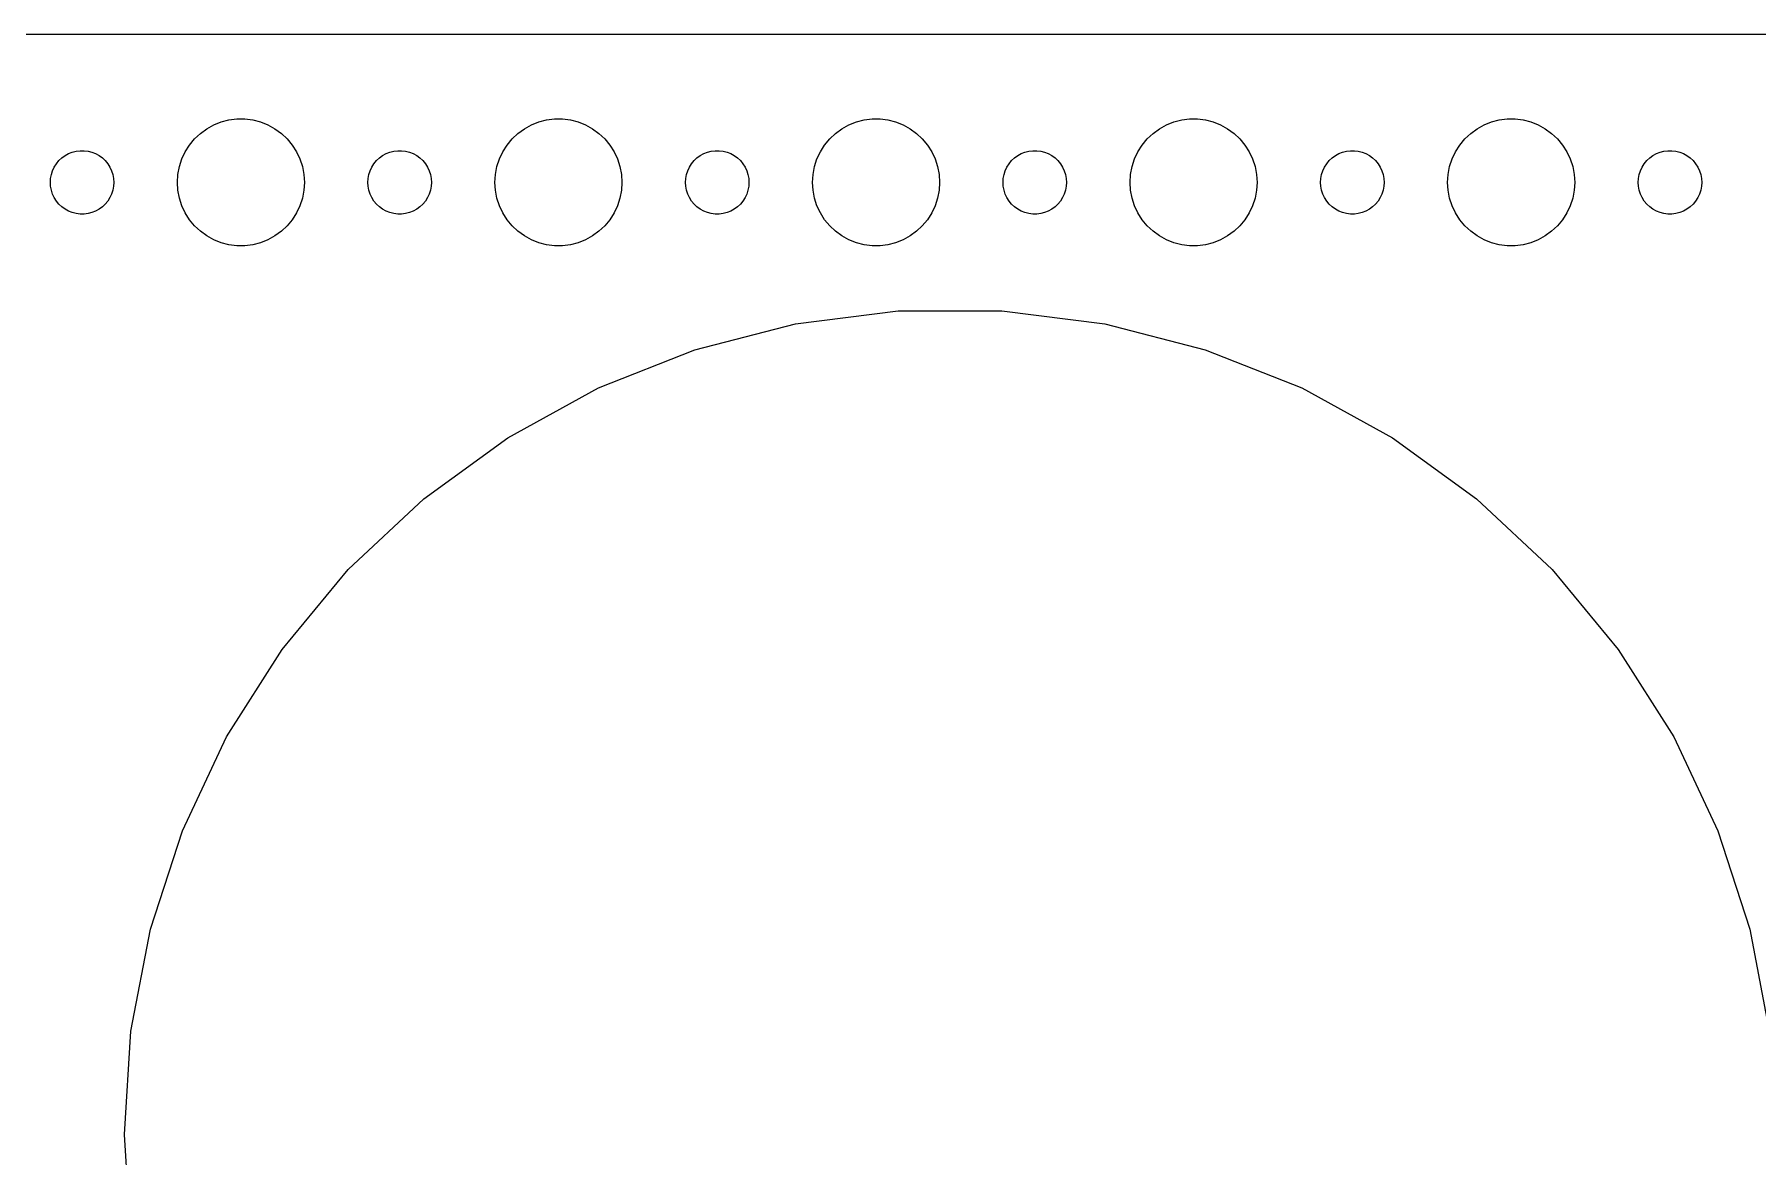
# Model space of a CAD drawing. Header units: metres. Extents: x -172 to 172, y -52 to 52.
# Drawn here: x -84.8 to -3.4, y -1 to 52 of the extents above; entities that cross this region are included whole.
import ezdxf

# ---------------------------------------------------------------- set-up
doc = ezdxf.new("R2010")
doc.units = ezdxf.units.M

msp = doc.modelspace()

# ---------------------------------------------------------------- linework, layer by layer
for p, q in [((167.314, 51.9901), (-167.314, 51.9901)), ((-77.1869, 47.0536), (-76.9123, 47.3115)), ((-76.9123, 47.3115), (-76.6075, 47.533)), ((-76.6075, 47.533), (-76.2773, 47.7145)), ((-76.2773, 47.7145), (-75.927, 47.8532)), ((-75.927, 47.8532), (-75.5621, 47.9469)), ((-75.5621, 47.9469), (-75.1884, 47.9941)), ((-75.1884, 47.9941), (-74.8116, 47.9941)), ((-74.8116, 47.9941), (-74.4379, 47.9469)), ((-74.4379, 47.9469), (-74.073, 47.8532)), ((-74.073, 47.8532), (-73.7227, 47.7145)), ((-73.7227, 47.7145), (-73.3925, 47.533)), ((-73.3925, 47.533), (-73.0877, 47.3115)), ((-73.0877, 47.3115), (-72.8131, 47.0536)), ((-62.1869, 47.0536), (-61.9123, 47.3115)), ((-61.9123, 47.3115), (-61.6075, 47.533)), ((-61.6075, 47.533), (-61.2773, 47.7145)), ((-61.2773, 47.7145), (-60.927, 47.8532)), ((-60.927, 47.8532), (-60.5621, 47.9469)), ((-60.5621, 47.9469), (-60.1884, 47.9941)), ((-60.1884, 47.9941), (-59.8116, 47.9941)), ((-59.8116, 47.9941), (-59.4379, 47.9469)), ((-59.4379, 47.9469), (-59.0729, 47.8532)), ((-59.0729, 47.8532), (-58.7227, 47.7145)), ((-58.7227, 47.7145), (-58.3925, 47.533)), ((-58.3925, 47.533), (-58.0877, 47.3115)), ((-58.0877, 47.3115), (-57.8131, 47.0536)), ((-47.1869, 47.0536), (-46.9123, 47.3115)), ((-46.9123, 47.3115), (-46.6075, 47.533)), ((-46.6075, 47.533), (-46.2773, 47.7145)), ((-46.2773, 47.7145), (-45.927, 47.8532)), ((-45.927, 47.8532), (-45.5621, 47.9469)), ((-45.5621, 47.9469), (-45.1884, 47.9941)), ((-45.1884, 47.9941), (-44.8116, 47.9941)), ((-44.8116, 47.9941), (-44.4379, 47.9469)), ((-44.4379, 47.9469), (-44.0729, 47.8532)), ((-44.0729, 47.8532), (-43.7227, 47.7145)), ((-43.7227, 47.7145), (-43.3925, 47.533)), ((-43.3925, 47.533), (-43.0877, 47.3115)), ((-43.0877, 47.3115), (-42.8131, 47.0536)), ((-32.1869, 47.0536), (-31.9123, 47.3115)), ((-31.9123, 47.3115), (-31.6075, 47.533)), ((-31.6075, 47.533), (-31.2773, 47.7145)), ((-31.2773, 47.7145), (-30.927, 47.8532)), ((-30.927, 47.8532), (-30.5621, 47.9469)), ((-30.5621, 47.9469), (-30.1884, 47.9941)), ((-30.1884, 47.9941), (-29.8116, 47.9941)), ((-29.8116, 47.9941), (-29.4379, 47.9469)), ((-29.4379, 47.9469), (-29.0729, 47.8532)), ((-29.0729, 47.8532), (-28.7227, 47.7145)), ((-28.7227, 47.7145), (-28.3925, 47.533)), ((-28.3925, 47.533), (-28.0877, 47.3115)), ((-28.0877, 47.3115), (-27.8131, 47.0536)), ((-17.1869, 47.0536), (-16.9123, 47.3115)), ((-16.9123, 47.3115), (-16.6075, 47.533)), ((-16.6075, 47.533), (-16.2773, 47.7145)), ((-16.2773, 47.7145), (-15.927, 47.8532)), ((-15.927, 47.8532), (-15.5621, 47.9469)), ((-15.5621, 47.9469), (-15.1884, 47.9941)), ((-15.1884, 47.9941), (-14.8116, 47.9941)), ((-14.8116, 47.9941), (-14.4379, 47.9469)), ((-14.4379, 47.9469), (-14.0729, 47.8532)), ((-14.0729, 47.8532), (-13.7227, 47.7145)), ((-13.7227, 47.7145), (-13.3925, 47.533)), ((-13.3925, 47.533), (-13.0877, 47.3115)), ((-13.0877, 47.3115), (-12.8131, 47.0536)), ((-83.1387, 46.3572), (-82.9635, 46.4266)), ((-82.9635, 46.4266), (-82.7811, 46.4734)), ((-82.7811, 46.4734), (-82.5942, 46.497)), ((-82.5942, 46.497), (-82.4058, 46.497)), ((-82.4058, 46.497), (-82.2189, 46.4734)), ((-82.2189, 46.4734), (-82.0365, 46.4266)), ((-82.0365, 46.4266), (-81.8613, 46.3572)), ((-77.7893, 46.1044), (-77.6289, 46.4453)), ((-77.6289, 46.4453), (-77.427, 46.7634)), ((-77.427, 46.7634), (-77.1869, 47.0536)), ((-72.8131, 47.0536), (-72.573, 46.7634)), ((-72.573, 46.7634), (-72.3711, 46.4453)), ((-72.3711, 46.4453), (-72.2107, 46.1044)), ((-68.1387, 46.3572), (-67.9635, 46.4266)), ((-67.9635, 46.4266), (-67.7811, 46.4734)), ((-67.7811, 46.4734), (-67.5942, 46.497)), ((-67.5942, 46.497), (-67.4058, 46.497)), ((-67.4058, 46.497), (-67.2189, 46.4734)), ((-67.2189, 46.4734), (-67.0365, 46.4266)), ((-67.0365, 46.4266), (-66.8613, 46.3572)), ((-62.7893, 46.1044), (-62.6289, 46.4453)), ((-62.6289, 46.4453), (-62.427, 46.7634)), ((-62.427, 46.7634), (-62.1869, 47.0536)), ((-57.8131, 47.0536), (-57.5729, 46.7634)), ((-57.5729, 46.7634), (-57.3711, 46.4453)), ((-57.3711, 46.4453), (-57.2107, 46.1044)), ((-53.1387, 46.3572), (-52.9635, 46.4266)), ((-52.9635, 46.4266), (-52.7811, 46.4734)), ((-52.7811, 46.4734), (-52.5942, 46.497)), ((-52.5942, 46.497), (-52.4058, 46.497)), ((-52.4058, 46.497), (-52.2189, 46.4734)), ((-52.2189, 46.4734), (-52.0365, 46.4266)), ((-52.0365, 46.4266), (-51.8613, 46.3572)), ((-47.7893, 46.1044), (-47.6289, 46.4453)), ((-47.6289, 46.4453), (-47.427, 46.7634)), ((-47.427, 46.7634), (-47.1869, 47.0536)), ((-42.8131, 47.0536), (-42.5729, 46.7634)), ((-42.5729, 46.7634), (-42.3711, 46.4453)), ((-42.3711, 46.4453), (-42.2107, 46.1044)), ((-38.1387, 46.3572), (-37.9635, 46.4266)), ((-37.9635, 46.4266), (-37.7811, 46.4734)), ((-37.7811, 46.4734), (-37.5942, 46.497)), ((-37.5942, 46.497), (-37.4058, 46.497)), ((-37.4058, 46.497), (-37.2189, 46.4734)), ((-37.2189, 46.4734), (-37.0365, 46.4266)), ((-37.0365, 46.4266), (-36.8613, 46.3572)), ((-32.7893, 46.1044), (-32.6289, 46.4453)), ((-32.6289, 46.4453), (-32.427, 46.7634)), ((-32.427, 46.7634), (-32.1869, 47.0536)), ((-27.8131, 47.0536), (-27.5729, 46.7634)), ((-27.5729, 46.7634), (-27.3711, 46.4453)), ((-27.3711, 46.4453), (-27.2107, 46.1044)), ((-23.1387, 46.3572), (-22.9635, 46.4266)), ((-22.9635, 46.4266), (-22.7811, 46.4734)), ((-22.7811, 46.4734), (-22.5942, 46.497)), ((-22.5942, 46.497), (-22.4058, 46.497)), ((-22.4058, 46.497), (-22.2189, 46.4734)), ((-22.2189, 46.4734), (-22.0365, 46.4266)), ((-22.0365, 46.4266), (-21.8613, 46.3572)), ((-17.7893, 46.1044), (-17.6289, 46.4453)), ((-17.6289, 46.4453), (-17.427, 46.7634)), ((-17.427, 46.7634), (-17.1869, 47.0536)), ((-12.8131, 47.0536), (-12.5729, 46.7634)), ((-12.5729, 46.7634), (-12.3711, 46.4453)), ((-12.3711, 46.4453), (-12.2107, 46.1044)), ((-8.13866, 46.3572), (-7.96352, 46.4266)), ((-7.96352, 46.4266), (-7.78107, 46.4734)), ((-7.78107, 46.4734), (-7.59418, 46.497)), ((-7.59418, 46.497), (-7.40581, 46.497)), ((-7.40581, 46.497), (-7.21892, 46.4734)), ((-7.21892, 46.4734), (-7.03647, 46.4266)), ((-7.03647, 46.4266), (-6.86133, 46.3572)), ((-83.8947, 45.5522), (-83.8145, 45.7226)), ((-83.8145, 45.7226), (-83.7135, 45.8817)), ((-83.7135, 45.8817), (-83.5934, 46.0268)), ((-83.5934, 46.0268), (-83.4561, 46.1558)), ((-83.4561, 46.1558), (-83.3037, 46.2665)), ((-83.3037, 46.2665), (-83.1387, 46.3572)), ((-81.8613, 46.3572), (-81.6963, 46.2665)), ((-81.6963, 46.2665), (-81.5439, 46.1558)), ((-81.5439, 46.1558), (-81.4065, 46.0268)), ((-81.4065, 46.0268), (-81.2865, 45.8817)), ((-81.2865, 45.8817), (-81.1855, 45.7226)), ((-81.1855, 45.7226), (-81.1053, 45.5522)), ((-77.9763, 45.376), (-77.9057, 45.7461)), ((-77.9057, 45.7461), (-77.7893, 46.1044)), ((-72.2107, 46.1044), (-72.0943, 45.7461)), ((-72.0943, 45.7461), (-72.0237, 45.376)), ((-68.8947, 45.5522), (-68.8145, 45.7226)), ((-68.8145, 45.7226), (-68.7135, 45.8817)), ((-68.7135, 45.8817), (-68.5934, 46.0268)), ((-68.5934, 46.0268), (-68.4561, 46.1558)), ((-68.4561, 46.1558), (-68.3037, 46.2665)), ((-68.3037, 46.2665), (-68.1387, 46.3572)), ((-66.8613, 46.3572), (-66.6963, 46.2665)), ((-66.6963, 46.2665), (-66.5439, 46.1558)), ((-66.5439, 46.1558), (-66.4065, 46.0268)), ((-66.4065, 46.0268), (-66.2865, 45.8817)), ((-66.2865, 45.8817), (-66.1855, 45.7226)), ((-66.1855, 45.7226), (-66.1053, 45.5522)), ((-62.9763, 45.376), (-62.9057, 45.7461)), ((-62.9057, 45.7461), (-62.7893, 46.1044)), ((-57.2107, 46.1044), (-57.0942, 45.7461)), ((-57.0942, 45.7461), (-57.0237, 45.376)), ((-53.8947, 45.5522), (-53.8145, 45.7226)), ((-53.8145, 45.7226), (-53.7135, 45.8817)), ((-53.7135, 45.8817), (-53.5934, 46.0268)), ((-53.5934, 46.0268), (-53.4561, 46.1558)), ((-53.4561, 46.1558), (-53.3037, 46.2665)), ((-53.3037, 46.2665), (-53.1387, 46.3572)), ((-51.8613, 46.3572), (-51.6963, 46.2665)), ((-51.6963, 46.2665), (-51.5439, 46.1558)), ((-51.5439, 46.1558), (-51.4065, 46.0268)), ((-51.4065, 46.0268), (-51.2865, 45.8817)), ((-51.2865, 45.8817), (-51.1855, 45.7226)), ((-51.1855, 45.7226), (-51.1053, 45.5522)), ((-47.9763, 45.376), (-47.9057, 45.7461)), ((-47.9057, 45.7461), (-47.7893, 46.1044)), ((-42.2107, 46.1044), (-42.0942, 45.7461)), ((-42.0942, 45.7461), (-42.0237, 45.376)), ((-38.8947, 45.5522), (-38.8145, 45.7226)), ((-38.8145, 45.7226), (-38.7135, 45.8817)), ((-38.7135, 45.8817), (-38.5934, 46.0268)), ((-38.5934, 46.0268), (-38.4561, 46.1558)), ((-38.4561, 46.1558), (-38.3037, 46.2665)), ((-38.3037, 46.2665), (-38.1387, 46.3572)), ((-36.8613, 46.3572), (-36.6963, 46.2665)), ((-36.6963, 46.2665), (-36.5439, 46.1558)), ((-36.5439, 46.1558), (-36.4065, 46.0268)), ((-36.4065, 46.0268), (-36.2865, 45.8817)), ((-36.2865, 45.8817), (-36.1855, 45.7226)), ((-36.1855, 45.7226), (-36.1053, 45.5522)), ((-32.9763, 45.376), (-32.9057, 45.7461)), ((-32.9057, 45.7461), (-32.7893, 46.1044)), ((-27.2107, 46.1044), (-27.0942, 45.7461)), ((-27.0942, 45.7461), (-27.0237, 45.376)), ((-23.8947, 45.5522), (-23.8145, 45.7226)), ((-23.8145, 45.7226), (-23.7135, 45.8817)), ((-23.7135, 45.8817), (-23.5934, 46.0268)), ((-23.5934, 46.0268), (-23.4561, 46.1558)), ((-23.4561, 46.1558), (-23.3037, 46.2665)), ((-23.3037, 46.2665), (-23.1387, 46.3572)), ((-21.8613, 46.3572), (-21.6963, 46.2665)), ((-21.6963, 46.2665), (-21.5439, 46.1558)), ((-21.5439, 46.1558), (-21.4065, 46.0268)), ((-21.4065, 46.0268), (-21.2865, 45.8817)), ((-21.2865, 45.8817), (-21.1855, 45.7226)), ((-21.1855, 45.7226), (-21.1053, 45.5522)), ((-17.9763, 45.376), (-17.9057, 45.7461)), ((-17.9057, 45.7461), (-17.7893, 46.1044)), ((-12.2107, 46.1044), (-12.0942, 45.7461)), ((-12.0942, 45.7461), (-12.0237, 45.376)), ((-8.89465, 45.5522), (-8.81445, 45.7226)), ((-8.81445, 45.7226), (-8.71352, 45.8817)), ((-8.71352, 45.8817), (-8.59344, 46.0268)), ((-8.59344, 46.0268), (-8.45613, 46.1558)), ((-8.45613, 46.1558), (-8.30373, 46.2665)), ((-8.30373, 46.2665), (-8.13866, 46.3572)), ((-6.86133, 46.3572), (-6.69626, 46.2665)), ((-6.69626, 46.2665), (-6.54385, 46.1558)), ((-6.54385, 46.1558), (-6.40654, 46.0268)), ((-6.40654, 46.0268), (-6.28647, 45.8817)), ((-6.28647, 45.8817), (-6.18553, 45.7226)), ((-6.18553, 45.7226), (-6.10533, 45.5522)), ((-84, 45), (-83.9882, 45.188)), ((-83.9882, 44.812), (-84, 45)), ((-83.9882, 45.188), (-83.9529, 45.373)), ((-83.9529, 44.627), (-83.9882, 44.812)), ((-83.9529, 45.373), (-83.8947, 45.5522)), ((-81.1053, 45.5522), (-81.0471, 45.373)), ((-81.0471, 45.373), (-81.0118, 45.188)), ((-81.0118, 44.812), (-81.0471, 44.627)), ((-81.0118, 45.188), (-81, 45)), ((-81, 45), (-81.0118, 44.812)), ((-78, 45), (-77.9763, 45.376)), ((-77.9763, 44.624), (-78, 45)), ((-72.0237, 45.376), (-72, 45)), ((-72, 45), (-72.0237, 44.624)), ((-69, 45), (-68.9882, 45.188)), ((-68.9882, 44.812), (-69, 45)), ((-68.9882, 45.188), (-68.9529, 45.373)), ((-68.9529, 44.627), (-68.9882, 44.812)), ((-68.9529, 45.373), (-68.8947, 45.5522)), ((-66.1053, 45.5522), (-66.0471, 45.373)), ((-66.0471, 45.373), (-66.0118, 45.188)), ((-66.0118, 44.812), (-66.0471, 44.627)), ((-66.0118, 45.188), (-66, 45)), ((-66, 45), (-66.0118, 44.812)), ((-63, 45), (-62.9763, 45.376)), ((-62.9763, 44.624), (-63, 45)), ((-57.0237, 45.376), (-57, 45)), ((-57, 45), (-57.0237, 44.624)), ((-54, 45), (-53.9882, 45.188)), ((-53.9882, 44.812), (-54, 45)), ((-53.9882, 45.188), (-53.9529, 45.373)), ((-53.9529, 44.627), (-53.9882, 44.812)), ((-53.9529, 45.373), (-53.8947, 45.5522)), ((-51.1053, 45.5522), (-51.0471, 45.373)), ((-51.0471, 45.373), (-51.0118, 45.188)), ((-51.0118, 44.812), (-51.0471, 44.627)), ((-51.0118, 45.188), (-51, 45)), ((-51, 45), (-51.0118, 44.812)), ((-48, 45), (-47.9763, 45.376)), ((-47.9763, 44.624), (-48, 45)), ((-42.0237, 45.376), (-42, 45)), ((-42, 45), (-42.0237, 44.624)), ((-39, 45), (-38.9882, 45.188)), ((-38.9882, 44.812), (-39, 45)), ((-38.9882, 45.188), (-38.9529, 45.373)), ((-38.9529, 44.627), (-38.9882, 44.812)), ((-38.9529, 45.373), (-38.8947, 45.5522)), ((-36.1053, 45.5522), (-36.0471, 45.373)), ((-36.0471, 45.373), (-36.0118, 45.188)), ((-36.0118, 44.812), (-36.0471, 44.627)), ((-36.0118, 45.188), (-36, 45)), ((-36, 45), (-36.0118, 44.812)), ((-33, 45), (-32.9763, 45.376)), ((-32.9763, 44.624), (-33, 45)), ((-27.0237, 45.376), (-27, 45)), ((-27, 45), (-27.0237, 44.624)), ((-24, 45), (-23.9882, 45.188)), ((-23.9882, 44.812), (-24, 45)), ((-23.9882, 45.188), (-23.9529, 45.373)), ((-23.9529, 44.627), (-23.9882, 44.812)), ((-23.9529, 45.373), (-23.8947, 45.5522)), ((-21.1053, 45.5522), (-21.0471, 45.373)), ((-21.0471, 45.373), (-21.0118, 45.188)), ((-21.0118, 44.812), (-21.0471, 44.627)), ((-21.0118, 45.188), (-21, 45)), ((-21, 45), (-21.0118, 44.812)), ((-18, 45), (-17.9763, 45.376)), ((-17.9763, 44.624), (-18, 45)), ((-12.0237, 45.376), (-12, 45)), ((-12, 45), (-12.0237, 44.624)), ((-9, 45), (-8.98816, 45.188)), ((-8.98816, 44.812), (-9, 45)), ((-8.98816, 45.188), (-8.95287, 45.373)), ((-8.95287, 44.627), (-8.98816, 44.812)), ((-8.95287, 45.373), (-8.89465, 45.5522)), ((-6.10533, 45.5522), (-6.04712, 45.373)), ((-6.04712, 45.373), (-6.01183, 45.188)), ((-6.01183, 44.812), (-6.04712, 44.627)), ((-6.01183, 45.188), (-6, 45)), ((-6, 45), (-6.01183, 44.812)), ((-83.8947, 44.4478), (-83.9529, 44.627)), ((-83.8145, 44.2774), (-83.8947, 44.4478)), ((-83.7135, 44.1183), (-83.8145, 44.2774)), ((-83.5934, 43.9732), (-83.7135, 44.1183)), ((-83.4561, 43.8442), (-83.5934, 43.9732)), ((-81.4065, 43.9732), (-81.5439, 43.8442)), ((-81.2865, 44.1183), (-81.4065, 43.9732)), ((-81.1855, 44.2774), (-81.2865, 44.1183)), ((-81.1053, 44.4478), (-81.1855, 44.2774)), ((-81.0471, 44.627), (-81.1053, 44.4478)), ((-77.9057, 44.2539), (-77.9763, 44.624)), ((-77.7893, 43.8956), (-77.9057, 44.2539)), ((-72.0943, 44.2539), (-72.2107, 43.8956)), ((-72.0237, 44.624), (-72.0943, 44.2539)), ((-68.8947, 44.4478), (-68.9529, 44.627)), ((-68.8145, 44.2774), (-68.8947, 44.4478)), ((-68.7135, 44.1183), (-68.8145, 44.2774)), ((-68.5934, 43.9732), (-68.7135, 44.1183)), ((-68.4561, 43.8442), (-68.5934, 43.9732)), ((-66.4065, 43.9732), (-66.5439, 43.8442)), ((-66.2865, 44.1183), (-66.4065, 43.9732)), ((-66.1855, 44.2774), (-66.2865, 44.1183)), ((-66.1053, 44.4478), (-66.1855, 44.2774)), ((-66.0471, 44.627), (-66.1053, 44.4478)), ((-62.9057, 44.2539), (-62.9763, 44.624)), ((-62.7893, 43.8956), (-62.9057, 44.2539)), ((-57.0942, 44.2539), (-57.2107, 43.8956)), ((-57.0237, 44.624), (-57.0942, 44.2539)), ((-53.8947, 44.4478), (-53.9529, 44.627)), ((-53.8145, 44.2774), (-53.8947, 44.4478)), ((-53.7135, 44.1183), (-53.8145, 44.2774)), ((-53.5934, 43.9732), (-53.7135, 44.1183)), ((-53.4561, 43.8442), (-53.5934, 43.9732)), ((-51.4065, 43.9732), (-51.5439, 43.8442)), ((-51.2865, 44.1183), (-51.4065, 43.9732)), ((-51.1855, 44.2774), (-51.2865, 44.1183)), ((-51.1053, 44.4478), (-51.1855, 44.2774)), ((-51.0471, 44.627), (-51.1053, 44.4478)), ((-47.9057, 44.2539), (-47.9763, 44.624)), ((-47.7893, 43.8956), (-47.9057, 44.2539)), ((-42.0942, 44.2539), (-42.2107, 43.8956)), ((-42.0237, 44.624), (-42.0942, 44.2539)), ((-38.8947, 44.4478), (-38.9529, 44.627)), ((-38.8145, 44.2774), (-38.8947, 44.4478)), ((-38.7135, 44.1183), (-38.8145, 44.2774)), ((-38.5934, 43.9732), (-38.7135, 44.1183)), ((-38.4561, 43.8442), (-38.5934, 43.9732)), ((-36.4065, 43.9732), (-36.5439, 43.8442)), ((-36.2865, 44.1183), (-36.4065, 43.9732)), ((-36.1855, 44.2774), (-36.2865, 44.1183)), ((-36.1053, 44.4478), (-36.1855, 44.2774)), ((-36.0471, 44.627), (-36.1053, 44.4478)), ((-32.9057, 44.2539), (-32.9763, 44.624)), ((-32.7893, 43.8956), (-32.9057, 44.2539)), ((-27.0942, 44.2539), (-27.2107, 43.8956)), ((-27.0237, 44.624), (-27.0942, 44.2539)), ((-23.8947, 44.4478), (-23.9529, 44.627)), ((-23.8145, 44.2774), (-23.8947, 44.4478)), ((-23.7135, 44.1183), (-23.8145, 44.2774)), ((-23.5934, 43.9732), (-23.7135, 44.1183)), ((-23.4561, 43.8442), (-23.5934, 43.9732)), ((-21.4065, 43.9732), (-21.5439, 43.8442)), ((-21.2865, 44.1183), (-21.4065, 43.9732)), ((-21.1855, 44.2774), (-21.2865, 44.1183)), ((-21.1053, 44.4478), (-21.1855, 44.2774)), ((-21.0471, 44.627), (-21.1053, 44.4478)), ((-17.9057, 44.2539), (-17.9763, 44.624)), ((-17.7893, 43.8956), (-17.9057, 44.2539)), ((-12.0942, 44.2539), (-12.2107, 43.8956)), ((-12.0237, 44.624), (-12.0942, 44.2539)), ((-8.89465, 44.4478), (-8.95287, 44.627)), ((-8.81445, 44.2774), (-8.89465, 44.4478)), ((-8.71352, 44.1183), (-8.81445, 44.2774)), ((-8.59344, 43.9732), (-8.71352, 44.1183)), ((-8.45613, 43.8442), (-8.59344, 43.9732)), ((-6.40654, 43.9732), (-6.54385, 43.8442)), ((-6.28647, 44.1183), (-6.40654, 43.9732)), ((-6.18553, 44.2774), (-6.28647, 44.1183)), ((-6.10533, 44.4478), (-6.18553, 44.2774)), ((-6.04712, 44.627), (-6.10533, 44.4478)), ((-83.3037, 43.7335), (-83.4561, 43.8442)), ((-83.1387, 43.6428), (-83.3037, 43.7335)), ((-82.9635, 43.5734), (-83.1387, 43.6428)), ((-82.7811, 43.5266), (-82.9635, 43.5734)), ((-82.5942, 43.503), (-82.7811, 43.5266)), ((-82.4058, 43.503), (-82.5942, 43.503)), ((-82.2189, 43.5266), (-82.4058, 43.503)), ((-82.0365, 43.5734), (-82.2189, 43.5266)), ((-81.8613, 43.6428), (-82.0365, 43.5734)), ((-81.6963, 43.7335), (-81.8613, 43.6428)), ((-81.5439, 43.8442), (-81.6963, 43.7335)), ((-77.6289, 43.5547), (-77.7893, 43.8956)), ((-77.427, 43.2366), (-77.6289, 43.5547)), ((-77.1869, 42.9464), (-77.427, 43.2366)), ((-72.573, 43.2366), (-72.8131, 42.9464)), ((-72.3711, 43.5547), (-72.573, 43.2366)), ((-72.2107, 43.8956), (-72.3711, 43.5547)), ((-68.3037, 43.7335), (-68.4561, 43.8442)), ((-68.1387, 43.6428), (-68.3037, 43.7335)), ((-67.9635, 43.5734), (-68.1387, 43.6428)), ((-67.7811, 43.5266), (-67.9635, 43.5734)), ((-67.5942, 43.503), (-67.7811, 43.5266)), ((-67.4058, 43.503), (-67.5942, 43.503)), ((-67.2189, 43.5266), (-67.4058, 43.503)), ((-67.0365, 43.5734), (-67.2189, 43.5266)), ((-66.8613, 43.6428), (-67.0365, 43.5734)), ((-66.6963, 43.7335), (-66.8613, 43.6428)), ((-66.5439, 43.8442), (-66.6963, 43.7335)), ((-62.6289, 43.5547), (-62.7893, 43.8956)), ((-62.427, 43.2366), (-62.6289, 43.5547)), ((-62.1869, 42.9464), (-62.427, 43.2366)), ((-57.5729, 43.2366), (-57.8131, 42.9464)), ((-57.3711, 43.5547), (-57.5729, 43.2366)), ((-57.2107, 43.8956), (-57.3711, 43.5547)), ((-53.3037, 43.7335), (-53.4561, 43.8442)), ((-53.1387, 43.6428), (-53.3037, 43.7335)), ((-52.9635, 43.5734), (-53.1387, 43.6428)), ((-52.7811, 43.5266), (-52.9635, 43.5734)), ((-52.5942, 43.503), (-52.7811, 43.5266)), ((-52.4058, 43.503), (-52.5942, 43.503)), ((-52.2189, 43.5266), (-52.4058, 43.503)), ((-52.0365, 43.5734), (-52.2189, 43.5266)), ((-51.8613, 43.6428), (-52.0365, 43.5734)), ((-51.6963, 43.7335), (-51.8613, 43.6428)), ((-51.5439, 43.8442), (-51.6963, 43.7335)), ((-47.6289, 43.5547), (-47.7893, 43.8956)), ((-47.427, 43.2366), (-47.6289, 43.5547)), ((-47.1869, 42.9464), (-47.427, 43.2366)), ((-42.5729, 43.2366), (-42.8131, 42.9464)), ((-42.3711, 43.5547), (-42.5729, 43.2366)), ((-42.2107, 43.8956), (-42.3711, 43.5547)), ((-38.3037, 43.7335), (-38.4561, 43.8442)), ((-38.1387, 43.6428), (-38.3037, 43.7335)), ((-37.9635, 43.5734), (-38.1387, 43.6428)), ((-37.7811, 43.5266), (-37.9635, 43.5734)), ((-37.5942, 43.503), (-37.7811, 43.5266)), ((-37.4058, 43.503), (-37.5942, 43.503)), ((-37.2189, 43.5266), (-37.4058, 43.503)), ((-37.0365, 43.5734), (-37.2189, 43.5266)), ((-36.8613, 43.6428), (-37.0365, 43.5734)), ((-36.6963, 43.7335), (-36.8613, 43.6428)), ((-36.5439, 43.8442), (-36.6963, 43.7335)), ((-32.6289, 43.5547), (-32.7893, 43.8956)), ((-32.427, 43.2366), (-32.6289, 43.5547)), ((-32.1869, 42.9464), (-32.427, 43.2366)), ((-27.5729, 43.2366), (-27.8131, 42.9464)), ((-27.3711, 43.5547), (-27.5729, 43.2366)), ((-27.2107, 43.8956), (-27.3711, 43.5547)), ((-23.3037, 43.7335), (-23.4561, 43.8442)), ((-23.1387, 43.6428), (-23.3037, 43.7335)), ((-22.9635, 43.5734), (-23.1387, 43.6428)), ((-22.7811, 43.5266), (-22.9635, 43.5734)), ((-22.5942, 43.503), (-22.7811, 43.5266)), ((-22.4058, 43.503), (-22.5942, 43.503)), ((-22.2189, 43.5266), (-22.4058, 43.503)), ((-22.0365, 43.5734), (-22.2189, 43.5266)), ((-21.8613, 43.6428), (-22.0365, 43.5734)), ((-21.6963, 43.7335), (-21.8613, 43.6428)), ((-21.5439, 43.8442), (-21.6963, 43.7335)), ((-17.6289, 43.5547), (-17.7893, 43.8956)), ((-17.427, 43.2366), (-17.6289, 43.5547)), ((-17.1869, 42.9464), (-17.427, 43.2366)), ((-12.5729, 43.2366), (-12.8131, 42.9464)), ((-12.3711, 43.5547), (-12.5729, 43.2366)), ((-12.2107, 43.8956), (-12.3711, 43.5547)), ((-8.30373, 43.7335), (-8.45613, 43.8442)), ((-8.13866, 43.6428), (-8.30373, 43.7335)), ((-7.96352, 43.5734), (-8.13866, 43.6428)), ((-7.78107, 43.5266), (-7.96352, 43.5734)), ((-7.59418, 43.503), (-7.78107, 43.5266)), ((-7.40581, 43.503), (-7.59418, 43.503)), ((-7.21892, 43.5266), (-7.40581, 43.503)), ((-7.03647, 43.5734), (-7.21892, 43.5266)), ((-6.86133, 43.6428), (-7.03647, 43.5734)), ((-6.69626, 43.7335), (-6.86133, 43.6428)), ((-6.54385, 43.8442), (-6.69626, 43.7335)), ((-76.9123, 42.6885), (-77.1869, 42.9464)), ((-76.6075, 42.467), (-76.9123, 42.6885)), ((-76.2773, 42.2855), (-76.6075, 42.467)), ((-73.3925, 42.467), (-73.7227, 42.2855)), ((-73.0877, 42.6885), (-73.3925, 42.467)), ((-72.8131, 42.9464), (-73.0877, 42.6885)), ((-61.9123, 42.6885), (-62.1869, 42.9464)), ((-61.6075, 42.467), (-61.9123, 42.6885)), ((-61.2773, 42.2855), (-61.6075, 42.467)), ((-58.3925, 42.467), (-58.7227, 42.2855)), ((-58.0877, 42.6885), (-58.3925, 42.467)), ((-57.8131, 42.9464), (-58.0877, 42.6885)), ((-46.9123, 42.6885), (-47.1869, 42.9464)), ((-46.6075, 42.467), (-46.9123, 42.6885)), ((-46.2773, 42.2855), (-46.6075, 42.467)), ((-43.3925, 42.467), (-43.7227, 42.2855)), ((-43.0877, 42.6885), (-43.3925, 42.467)), ((-42.8131, 42.9464), (-43.0877, 42.6885)), ((-31.9123, 42.6885), (-32.1869, 42.9464)), ((-31.6075, 42.467), (-31.9123, 42.6885)), ((-31.2773, 42.2855), (-31.6075, 42.467)), ((-28.3925, 42.467), (-28.7227, 42.2855)), ((-28.0877, 42.6885), (-28.3925, 42.467)), ((-27.8131, 42.9464), (-28.0877, 42.6885)), ((-16.9123, 42.6885), (-17.1869, 42.9464)), ((-16.6075, 42.467), (-16.9123, 42.6885)), ((-16.2773, 42.2855), (-16.6075, 42.467)), ((-13.3925, 42.467), (-13.7227, 42.2855)), ((-13.0877, 42.6885), (-13.3925, 42.467)), ((-12.8131, 42.9464), (-13.0877, 42.6885)), ((-75.927, 42.1468), (-76.2773, 42.2855)), ((-75.5621, 42.0531), (-75.927, 42.1468)), ((-75.1884, 42.0059), (-75.5621, 42.0531)), ((-74.8116, 42.0059), (-75.1884, 42.0059)), ((-74.4379, 42.0531), (-74.8116, 42.0059)), ((-74.073, 42.1468), (-74.4379, 42.0531)), ((-73.7227, 42.2855), (-74.073, 42.1468)), ((-60.927, 42.1468), (-61.2773, 42.2855)), ((-60.5621, 42.0531), (-60.927, 42.1468)), ((-60.1884, 42.0059), (-60.5621, 42.0531)), ((-59.8116, 42.0059), (-60.1884, 42.0059)), ((-59.4379, 42.0531), (-59.8116, 42.0059)), ((-59.0729, 42.1468), (-59.4379, 42.0531)), ((-58.7227, 42.2855), (-59.0729, 42.1468)), ((-45.927, 42.1468), (-46.2773, 42.2855)), ((-45.5621, 42.0531), (-45.927, 42.1468)), ((-45.1884, 42.0059), (-45.5621, 42.0531)), ((-44.8116, 42.0059), (-45.1884, 42.0059)), ((-44.4379, 42.0531), (-44.8116, 42.0059)), ((-44.0729, 42.1468), (-44.4379, 42.0531)), ((-43.7227, 42.2855), (-44.0729, 42.1468)), ((-30.927, 42.1468), (-31.2773, 42.2855)), ((-30.5621, 42.0531), (-30.927, 42.1468)), ((-30.1884, 42.0059), (-30.5621, 42.0531)), ((-29.8116, 42.0059), (-30.1884, 42.0059)), ((-29.4379, 42.0531), (-29.8116, 42.0059)), ((-29.0729, 42.1468), (-29.4379, 42.0531)), ((-28.7227, 42.2855), (-29.0729, 42.1468)), ((-15.927, 42.1468), (-16.2773, 42.2855)), ((-15.5621, 42.0531), (-15.927, 42.1468)), ((-15.1884, 42.0059), (-15.5621, 42.0531)), ((-14.8116, 42.0059), (-15.1884, 42.0059)), ((-14.4379, 42.0531), (-14.8116, 42.0059)), ((-14.0729, 42.1468), (-14.4379, 42.0531)), ((-13.7227, 42.2855), (-14.0729, 42.1468)), ((-53.5517, 37.0912), (-48.8079, 38.3092)), ((-48.8079, 38.3092), (-43.9488, 38.923)), ((-43.9488, 38.923), (-39.0512, 38.923)), ((-39.0512, 38.923), (-34.1921, 38.3092)), ((-34.1921, 38.3092), (-29.4483, 37.0912)), ((-58.1054, 35.2883), (-53.5517, 37.0912)), ((-29.4483, 37.0912), (-24.8946, 35.2883)), ((-62.3972, 32.9288), (-58.1054, 35.2883)), ((-24.8946, 35.2883), (-20.6028, 32.9288)), ((-66.3595, 30.05), (-62.3972, 32.9288)), ((-20.6028, 32.9288), (-16.6405, 30.05)), ((-69.9298, 26.6973), (-66.3595, 30.05)), ((-16.6405, 30.05), (-13.0702, 26.6973)), ((-73.0517, 22.9236), (-69.9298, 26.6973)), ((-13.0702, 26.6973), (-9.94833, 22.9236)), ((-75.6759, 18.7884), (-73.0517, 22.9236)), ((-9.94833, 22.9236), (-7.32404, 18.7884)), ((-77.7613, 14.3569), (-75.6759, 18.7884)), ((-7.32404, 18.7884), (-5.23871, 14.3569)), ((-79.2747, 9.6989), (-77.7613, 14.3569)), ((-5.23871, 14.3569), (-3.72525, 9.6989)), ((-80.1925, 4.88799), (-79.2747, 9.6989)), ((-3.72525, 9.6989), (-2.80753, 4.88799)), ((-80.5, 0), (-80.1925, 4.88799)), ((-80.1925, -4.88799), (-80.5, 0))]:
    msp.add_line(p, q)

doc.saveas('drawing.dxf')
